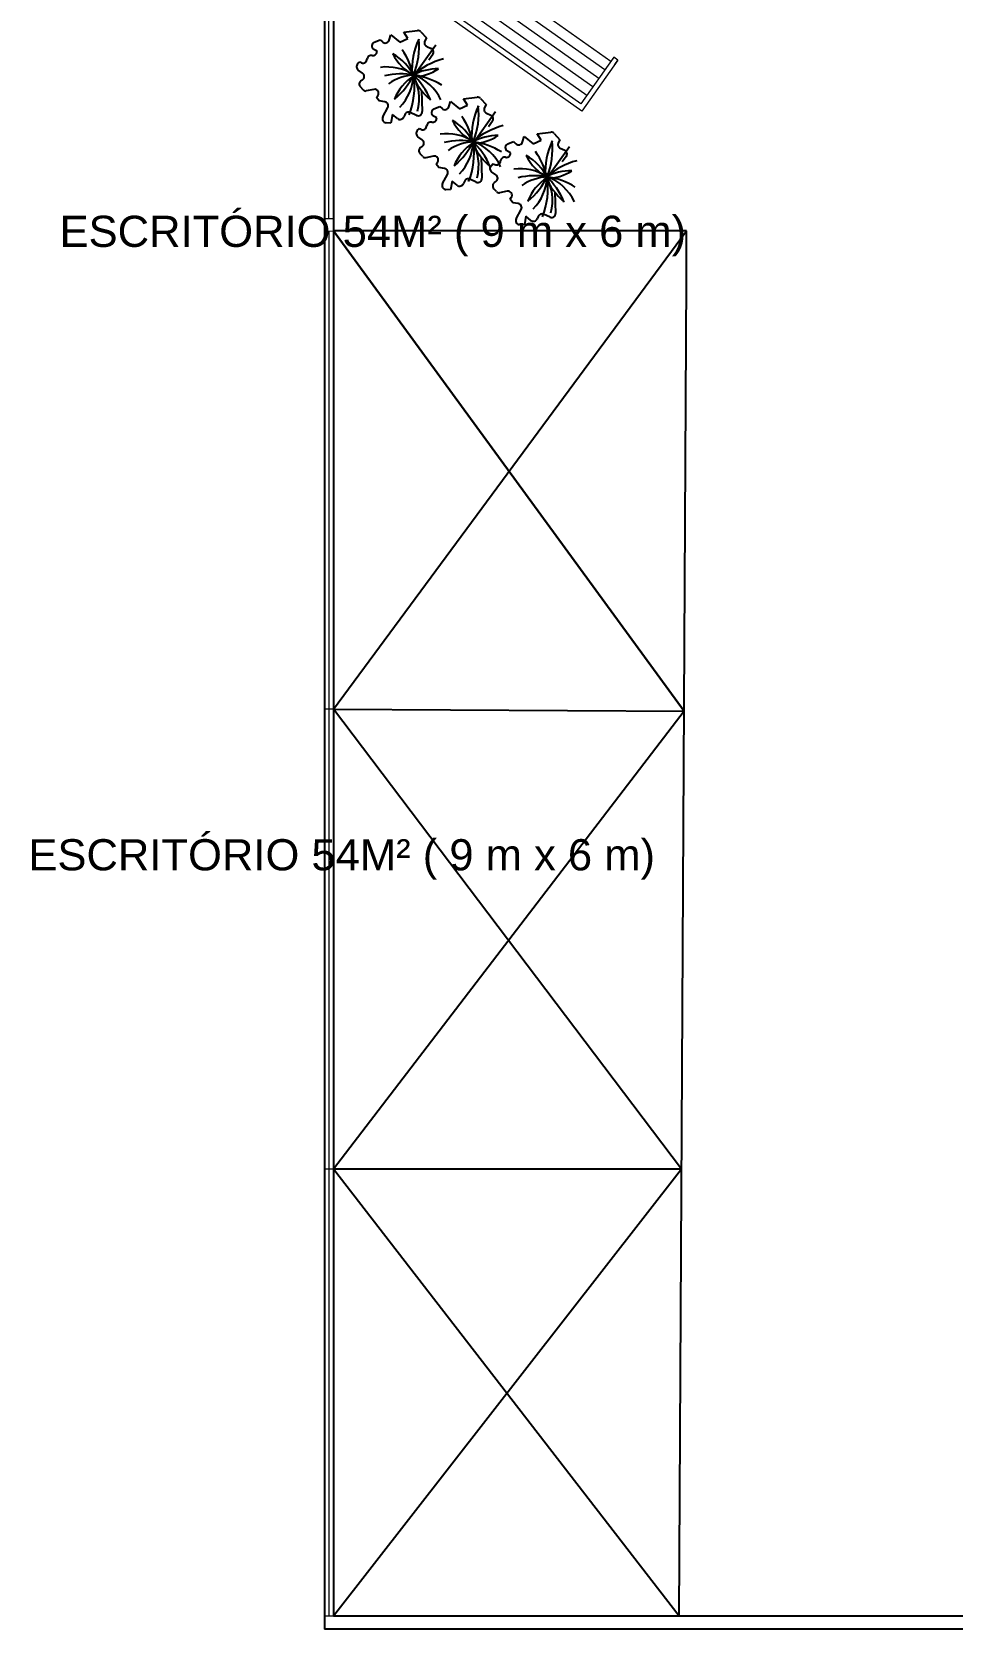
# Model space of a CAD drawing. Header units: metres. Extents: x 325024 to 7190115, y 7391967 to 10157759.
# Drawn here: x 326535.01 to 326543.86, y 7393250.49 to 7393265.86 of the extents above; entities that cross this region are included whole.
import ezdxf

# ---------------------------------------------------------------- set-up
doc = ezdxf.new("R2010")
doc.units = ezdxf.units.M
doc.layers.get('0').update_dxf_attribs({"lineweight": 18})
doc.layers.add('greeb', color=92, linetype='Continuous')
doc.layers.add('TEXTO', color=2, linetype='Continuous')
for name, color, linetype, lineweight in [('linagrossa', 7, 'Continuous', 25), ('MÓVEIS', 7, 'Continuous', 13), ('VIDRO', 4, 'Continuous', 15)]:
    doc.layers.add(name, color=color, linetype=linetype, lineweight=lineweight)
doc.styles.get("Standard").update_dxf_attribs({"font": 'arial.ttf'})

# ---------------------------------------------------------------- blocks, each defined once
blk = doc.blocks.new('tree-pl-31')
at = {"color": 0, "linetype": 'ByBlock'}
for p, q in [((-0.025, 0.096), (-0.862, 0.508)), ((-0.783, 0.29), (-0.75, 0.409)), ((-0.607, 0.471), (-0.458, 0.392)), ((0.314, 0.334), (0.829, 0.44)), ((-1.118, 0.086), (-0.991, 0.248)), ((-0.991, 0.248), (-0.91, 0.222)), ((0.946, 0.317), (0.902, 0.145)), ((0.977, 0.023), (1.035, 0.01)), ((-1.042, -0.33), (-1.136, -0.004)), ((-0.905, -0.207), (-1.042, -0.33)), ((-0.926, -0.64), (-0.782, -0.388)), ((-0.782, -0.388), (-0.905, -0.207)), ((1.101, -0.136), (1.021, -0.279)), ((1.021, -0.279), (1.238, -0.279)), ((1.238, -0.279), (1.25, -0.398)), ((-0.787, -0.657), (-0.926, -0.64)), ((0.668, -0.734), (0.62, -0.71)), ((0.74, -0.655), (0.668, -0.734)), ((0.74, -0.513), (0.74, -0.655)), ((1.118, -0.503), (0.872, -0.418)), ((-0.761, -0.878), (-0.716, -0.812)), ((-0.679, -1.011), (-0.761, -0.878)), ((-0.472, -0.907), (-0.499, -0.99)), ((-0.446, -0.906), (-0.472, -0.907)), ((-0.214, -1.12), (-0.244, -1.12)), ((0.128, -1.175), (0.069, -1.294)), ((0.32, -1.182), (0.291, -1.15)), ((0.533, -1.094), (0.473, -1.174)), ((0.481, -0.835), (0.551, -1.015)), ((-0.14, -1.29), (-0.129, -1.269)), ((-0.077, -1.333), (-0.14, -1.29))]:
    blk.add_line(p, q, dxfattribs=at)
for centre, radius, start, end in [((1.163, -0.151), 1.219, 124.5644, 168.6443), ((1.805, 0.115), 1.837, 157.6127, 180.8133), ((-0.654, 0.383), 0.1, 62.1589, 164.5493), ((1.134, 1.495), 1.837, 204.0126, 231.1522), ((-1.182, -0.151), 1.219, 11.3557, 42.1465), ((0.929, 0.831), 1.219, 187.747, 218.9832), ((1.485, -0.961), 1.837, 121.9513, 146.5847), ((-1.047, 1.569), 1.837, 303.455, 328.0885), ((0.849, 0.342), 0.1, 345.7453, 101.5547), ((-1.04, 0.024), 0.1, 141.8627, 196.0799), ((-0.44, -1.708), 1.837, 77.3342, 105.4358), ((-0.44, 1.834), 1.837, 254.5642, 282.6658), ((-0.88, 0.317), 0.1, 252.2434, 344.5493), ((0.679, -1.616), 1.837, 111.5628, 134.1842), ((-1.181, 0.474), 1.219, 305.8088, 342.5666), ((0.68, -0.921), 1.219, 123.7318, 160.4895), ((1.083, -0.411), 1.219, 157.1271, 196.64), ((0.719, -0.892), 1.219, 84.3993, 129.2176), ((-0.565, -1.675), 1.837, 48.9632, 73.7627), ((1.163, 0.343), 1.219, 191.3557, 223.7531), ((1.805, 0.077), 1.837, 179.1867, 202.4381), ((0.558, -1.662), 1.837, 77.2147, 107.9912), ((0.114, -1.127), 1.219, 55.2433, 95.8223), ((0.895, 0.903), 1.219, 222.0761, 257.975), ((0.999, 0.121), 0.1, 165.7453, 257.3108), ((1.013, -0.088), 0.1, 330.9628, 77.3108), ((-0.798, -0.756), 0.1, 325.8594, 83.2062), ((0.574, -0.799), 0.1, 62.8336, 201.1591), ((0.84, -0.513), 0.1, 71.0828, 180), ((1.151, -0.408), 0.1, 251.0828, 6.0047), ((-0.594, -0.959), 0.1, 211.5165, 342.0079), ((-0.442, -1.006), 0.1, 356.1557, 92.2923), ((-0.242, -1.02), 0.1, 176.1557, 268.7537), ((-0.216, -1.22), 0.1, 330.5417, 88.7537), ((0.218, -1.219), 0.1, 43.0704, 153.9208), ((0.393, -1.113), 0.1, 223.0704, 322.8351), ((0.453, -1.034), 0.1, 322.8351, 10.9464), ((-0.021, -1.25), 0.1, 235.694, 333.9208)]:
    blk.add_arc(centre, radius, start, end, dxfattribs=at)
blk = doc.blocks.new('BANCO DE PRAÇA')
at = {"layer": 'MÓVEIS'}
for p, q in [((-1258.724, -31.249), (-1257.124, -31.249)), ((-1258.724, -31.849), (-1258.724, -31.249)), ((-1258.674, -31.299), (-1257.174, -31.299)), ((-1258.674, -31.849), (-1258.674, -31.299)), ((-1257.174, -31.299), (-1257.174, -31.849)), ((-1257.124, -31.249), (-1257.124, -31.849)), ((-1258.674, -31.399), (-1257.174, -31.399)), ((-1258.674, -31.499), (-1257.174, -31.499)), ((-1258.674, -31.599), (-1257.174, -31.599)), ((-1258.724, -31.799), (-1258.724, -31.849)), ((-1258.674, -31.699), (-1257.174, -31.699)), ((-1258.674, -31.799), (-1257.174, -31.799)), ((-1258.674, -31.849), (-1258.674, -31.799)), ((-1257.174, -31.799), (-1257.174, -31.849)), ((-1257.124, -31.849), (-1257.124, -31.799)), ((-1258.724, -31.849), (-1258.674, -31.849)), ((-1257.174, -31.849), (-1257.124, -31.849))]:
    blk.add_line(p, q, dxfattribs=at)

msp = doc.modelspace()

# ---------------------------------------------------------------- linework, layer by layer
at = {"layer": 'linagrossa'}
for p, q in [((326537.821, 7393293.24), (326537.821, 7393250.489)), ((326537.909, 7393293.153), (326537.909, 7393250.613)), ((326537.909, 7393284.558), (326537.909, 7393259.344)), ((326541.307, 7393263.949), (326537.909, 7393263.949)), ((326537.909, 7393259.344), (326541.307, 7393263.949)), ((326541.284, 7393259.325), (326537.909, 7393263.949)), ((326537.909, 7393263.949), (326541.284, 7393259.325)), ((326541.307, 7393263.483), (326541.307, 7393263.949)), ((326541.236, 7393250.613), (326541.307, 7393263.483)), ((326537.909, 7393259.344), (326541.285, 7393259.325)), ((326541.259, 7393254.917), (326537.909, 7393259.344)), ((326541.284, 7393259.325), (326537.909, 7393254.917)), ((326541.259, 7393254.917), (326537.909, 7393254.917)), ((326541.259, 7393254.917), (326537.909, 7393250.613)), ((326541.236, 7393250.613), (326537.909, 7393254.917)), ((326553.867, 7393250.489), (326537.821, 7393250.489)), ((326544.866, 7393250.613), (326537.909, 7393250.613))]:
    msp.add_line(p, q, dxfattribs=at)
at = {"layer": 'VIDRO'}
for p, q in [((326537.821, 7393264.064), (326537.821, 7393280.114)), ((326537.865, 7393264.064), (326537.865, 7393280.114)), ((326537.909, 7393280.114), (326537.909, 7393264.064)), ((326537.909, 7393264.064), (326537.821, 7393264.064)), ((326537.821, 7393263.945), (326537.909, 7393263.949)), ((326537.821, 7393250.613), (326537.821, 7393263.945)), ((326537.865, 7393263.947), (326537.865, 7393250.613)), ((326537.909, 7393263.949), (326537.909, 7393250.613)), ((326537.909, 7393259.344), (326537.821, 7393259.344)), ((326537.909, 7393254.917), (326537.821, 7393254.917)), ((326537.909, 7393250.613), (326537.821, 7393250.613))]:
    msp.add_line(p, q, dxfattribs=at)

# ---------------------------------------------------------------- block references
at = {"layer": 'greeb', "xscale": 0.387936940534017, "yscale": 0.387936940534017, "zscale": 0.387936940534017, "rotation": 260.7121855219883}
for p in [(326538.646, 7393265.441), (326539.22, 7393264.799), (326539.93, 7393264.461)]:
    msp.add_blockref('tree-pl-31', p, dxfattribs=at)
at = {"layer": 'MÓVEIS', "rotation": 144.7329460268897}
msp.add_blockref('BANCO DE PRAÇA', (325494.547, 7393966.359), dxfattribs=at)

# ---------------------------------------------------------------- texts
at = {"layer": 'TEXTO'}
note = msp.add_mtext_dynamic_manual_height_columns('ESCRITÓRIO 54M² ( 9 m x 6 m)\\P', width=11.6613, gutter_width=12.5, heights=[0.246, 0], dxfattribs=dict(at, insert=(326511.111, 7393264.093), char_height=0.3, attachment_point=1))
note = msp.add_mtext_dynamic_manual_height_columns('ESCRITÓRIO 54M² ( 9 m x 6 m)\\P', width=11.6613, gutter_width=12.5, heights=[0.246, 0], dxfattribs=dict(at, insert=(326510.811, 7393258.092), char_height=0.3, attachment_point=1))

doc.saveas('drawing.dxf')
